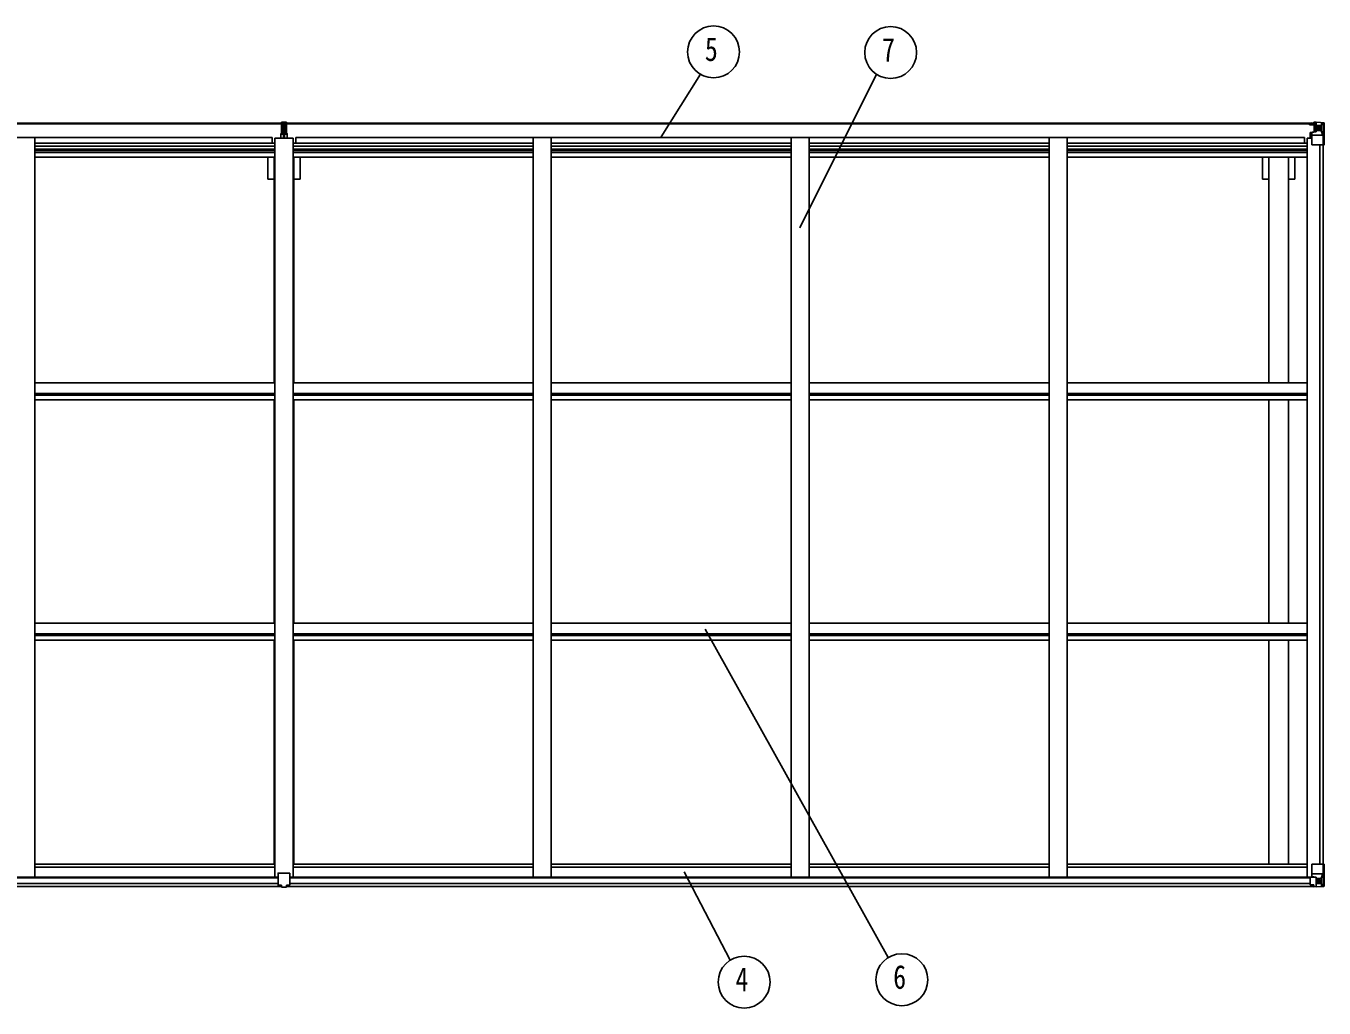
# Model space of a CAD drawing. Units: millimetres, scale not verified. Extents: x -10512 to 10512, y -7425 to 7425.
# Drawn here: x -2026 to 1576, y -296 to 2429 of the extents above; entities that cross this region are included whole.
import ezdxf
from ezdxf.enums import TextEntityAlignment as Align

# ---------------------------------------------------------------- set-up
doc = ezdxf.new("R2010")
doc.units = ezdxf.units.MM
doc.header["$LTSCALE"] = 30
for name, color, linetype in [('0-4_YKK_13', 4, 'Continuous'), ('0-5_YKK_A1', 4, 'Continuous'), ('0-6_YKK_D', 6, 'Continuous')]:
    doc.layers.add(name, color=color, linetype=linetype)
doc.styles.add('ＭＳ ゴシック', font='')
doc.styles.get('ＭＳ ゴシック').set_extended_font_data('MS Gothic')

msp = doc.modelspace()

# ---------------------------------------------------------------- linework, layer by layer
at = {"layer": '0-4_YKK_13'}
for p, q in [((-1316.56, 2161.72), (-1311.72, 2162.01)), ((-1316.56, 2158.71), (-1316.56, 2161.72)), ((-1311.72, 2162.01), (-1310.06, 2162.11)), ((-1310.06, 2162.11), (-1310.06, 2159.11)), ((1547.44, 2162.35), (1553.94, 2161.95)), ((1547.44, 2161.46), (1547.44, 2162.35)), ((1553.94, 2161.07), (1547.44, 2161.46)), ((1547.44, 2160.95), (1547.44, 2161.46)), ((1553.94, 2135.85), (1553.94, 2161.95)), ((1553.94, 2161.84), (1565.94, 2161.05)), ((-1318.56, 2130.66), (-1311.56, 2130.72)), ((-1318.56, 2129.28), (-1311.56, 2129.22)), ((-1318.56, 2117.6), (-1318.56, 2128.78)), ((-1311.56, 2159.02), (-1316.56, 2158.71)), ((-1316.56, 2157.22), (-1316.56, 2158.71)), ((-1316.56, 2157.22), (-1316.56, 2156.02)), ((-1316.56, 2156.02), (-1316.56, 2155.77)), ((-1316.56, 2156.02), (-1315.56, 2156)), ((-1316.56, 2155.77), (-1316.56, 2145.69)), ((-1316.56, 2155.77), (-1315.56, 2155.75)), ((-1316.56, 2144.96), (-1316.56, 2145.69)), ((-1316.56, 2145.69), (-1315.56, 2145.67)), ((-1316.56, 2144.96), (-1315.56, 2144.96)), ((-1316.56, 2144.96), (-1316.56, 2130.67)), ((-1315.56, 2156.22), (-1311.56, 2156.22)), ((-1315.56, 2154.39), (-1315.56, 2156.22)), ((-1315.56, 2154.39), (-1311.56, 2154.32)), ((-1315.56, 2150.78), (-1315.56, 2154.39)), ((-1315.56, 2150.78), (-1311.56, 2150.72)), ((-1315.56, 2130.68), (-1315.56, 2150.78)), ((-1315.56, 2142.55), (-1311.56, 2142.51)), ((-1310.06, 2159.11), (-1311.56, 2159.02)), ((-1311.56, 2156.22), (-1311.56, 2159.02)), ((-1311.56, 2156.22), (-1311.56, 2140.39)), ((-1311.56, 2145.5), (-1308.56, 2145.5)), ((-1311.56, 2138.43), (-1311.56, 2140.39)), ((-1311.56, 2138.43), (-1308.56, 2138.43)), ((-1311.56, 2128.79), (-1311.56, 2138.43)), ((-1311.56, 2128.79), (-1308.56, 2128.79)), ((-1311.56, 2121.72), (-1311.56, 2128.79)), ((-1303.56, 2158.71), (-1310.06, 2159.11)), ((-1308.56, 2156.22), (-1304.56, 2156.22)), ((-1308.56, 2156.22), (-1308.56, 2140.39)), ((-1308.56, 2154.32), (-1304.56, 2154.32)), ((-1308.56, 2142.51), (-1304.56, 2142.51)), ((-1308.56, 2138.43), (-1308.56, 2140.39)), ((-1308.56, 2128.79), (-1308.56, 2138.43)), ((-1301.56, 2130.16), (-1308.56, 2130.22)), ((-1308.56, 2121.72), (-1308.56, 2128.79)), ((-1304.56, 2154.32), (-1304.56, 2156.22)), ((-1304.56, 2155.97), (-1303.56, 2155.98)), ((-1304.56, 2155.73), (-1303.56, 2155.73)), ((-1304.56, 2130.68), (-1304.56, 2150.72)), ((-1304.56, 2145.64), (-1303.56, 2145.65)), ((-1304.56, 2144.96), (-1303.56, 2144.96)), ((-1303.56, 2157.22), (-1303.56, 2158.71)), ((-1303.56, 2157.22), (-1303.56, 2155.98)), ((-1303.56, 2144.96), (-1303.56, 2145.65)), ((-1303.56, 2144.96), (-1303.56, 2130.67)), ((-1301.56, 2129.28), (-1301.56, 2130.16)), ((-1301.56, 2117.6), (-1301.56, 2128.78)), ((1535.94, 2156.65), (1535.94, 2157.57)), ((1536.94, 2156.65), (1535.94, 2156.65)), ((1535.94, 2156.65), (1535.94, 2155.08)), ((1535.94, 2154.97), (1535.94, 2155.08)), ((1536.94, 2157.57), (1536.94, 2156.65)), ((1541.94, 2156.65), (1536.94, 2156.65)), ((1537.44, 2133.82), (1538.44, 2133.83)), ((1537.44, 2117.6), (1537.44, 2133.82)), ((1538.44, 2132.09), (1537.44, 2132.1)), ((1542.49, 2133.86), (1538.44, 2133.83)), ((1542.14, 2160.15), (1540.45, 2159.72)), ((1541.94, 2155.04), (1541.94, 2156.65)), ((1541.94, 2155.04), (1551.94, 2154.95)), ((1541.94, 2099.95), (1541.94, 2133.05)), ((1565.94, 2125.62), (1541.94, 2125.62)), ((1542.14, 2160.15), (1542.44, 2160.15)), ((1542.44, 2160.15), (1542.44, 2159.72)), ((1553.12, 2135.59), (1542.77, 2133.94)), ((1542.77, 2133.31), (1553.12, 2134.96)), ((1542.77, 2133.94), (1542.77, 2133.31)), ((1543.94, 2156.91), (1551.94, 2156.91)), ((1543.94, 2156.88), (1551.94, 2156.88)), ((1547.44, 2160.95), (1547.44, 2160.54)), ((1547.44, 2160.54), (1552.44, 2160.45)), ((1547.44, 2160.54), (1547.44, 2159.72)), ((1548.44, 2134.85), (1548.44, 2154.82)), ((1552.33, 2154.58), (1548.44, 2154.58)), ((1548.44, 2150.95), (1552.44, 2150.95)), ((1548.44, 2142.75), (1552.44, 2142.75)), ((1551.94, 2156.91), (1551.94, 2154.95)), ((1551.94, 2155.88), (1552.44, 2155.88)), ((1551.95, 2154.95), (1551.94, 2154.95)), ((1551.95, 2154.79), (1551.95, 2154.95)), ((1552.44, 2156.24), (1553.94, 2156.24)), ((1552.44, 2152.71), (1553.94, 2152.71)), ((1552.44, 2139.15), (1553.94, 2139.15)), ((1553.12, 2134.96), (1553.12, 2135.59)), ((1554.94, 2152.71), (1553.94, 2152.71)), ((1565.94, 2152.71), (1553.94, 2152.71)), ((1565.94, 2139.15), (1553.94, 2139.15)), ((1560.46, 2145.51), (1560.46, 2144.55)), ((1568.27, 2152.65), (1565.94, 2152.71)), ((1565.94, 2139.15), (1568.27, 2139.18)), ((1565.94, 2139.15), (1565.94, 2139.15)), ((1572.55, 2125.83), (1565.94, 2125.62)), ((1566.03, 2161.05), (1573.96, 2160.57)), ((1568.27, 2139.18), (1568.27, 2152.65)), ((1572.55, 2125.83), (1568.41, 2137.92)), ((1569.13, 2156.16), (1571.86, 2159.83)), ((1573.1, 2159.6), (1573.1, 2159.53)), ((1573.1, 2098.95), (1573.1, 2159.53)), ((1575, 2160.66), (1575, 2160.66)), ((1575, 2160.62), (1575, 2160.66)), ((1575.94, 2159.66), (1575.94, 2159.62)), ((-1311.56, 2121.72), (-1308.56, 2121.72)), ((-1311.56, 2121.72), (-1311.56, 2117.6)), ((-1308.56, 2121.72), (-1308.56, 2117.6)), ((1537.44, 2121.95), (1541.94, 2121.95)), ((1573.1, 2098.95), (1542.94, 2098.95)), ((-1326.56, 45.04), (-1326.56, 77.36)), ((-1294.56, 78.36), (-1325.56, 78.36)), ((-1293.56, 45.04), (-1293.56, 77.36)), ((1541.94, 101.97), (1541.94, 68.88)), ((1565.94, 76.31), (1541.94, 76.31)), ((1575.94, 102.97), (1542.94, 102.97)), ((1572.55, 76.09), (1565.94, 76.31)), ((1572.55, 76.09), (1568.41, 64.01)), ((1573.1, 102.97), (1573.1, 42.39)), ((1575.94, 42.26), (1575.94, 102.97)), ((-1326.56, 45.04), (-1326.56, 45.01)), ((-1316.56, 44.28), (-1325.56, 44.33)), ((-1303.56, 44.28), (-1294.56, 44.33)), ((-1293.56, 45.04), (-1293.56, 45.01)), ((1537.44, 65.82), (1537.44, 45.66)), ((1547.44, 66.76), (1538.44, 66.73)), ((1538.44, 44.95), (1547.44, 44.89)), ((1542.77, 68.62), (1553.11, 66.96)), ((1542.77, 67.98), (1542.77, 68.62)), ((1550.42, 66.76), (1542.77, 67.98)), ((1553.94, 66.76), (1547.44, 66.76)), ((1547.44, 39.58), (1547.44, 45.52)), ((1553.11, 66.96), (1553.11, 66.76)), ((1553.94, 66.76), (1553.94, 39.97)), ((1553.94, 62.77), (1565.94, 62.77)), ((1565.94, 49.22), (1553.94, 49.22)), ((1553.94, 40.09), (1565.94, 40.87)), ((1561.42, 56.41), (1561.42, 57.37)), ((1565.94, 62.77), (1565.94, 62.77)), ((1565.94, 62.77), (1568.27, 62.74)), ((1568.27, 49.27), (1565.94, 49.21)), ((1566.03, 40.88), (1573.96, 41.35)), ((1568.27, 62.74), (1568.27, 49.27)), ((1569.13, 45.76), (1571.86, 42.1)), ((1573.1, 42.32), (1573.1, 42.39)), ((1575, 41.31), (1575, 41.26))]:
    msp.add_line(p, q, dxfattribs=at)
for points in [[(-1310.06, 2162.11), (-1303.56, 2161.72), (-1303.56, 2158.71)], [(1575, 2160.66), (1565.94, 2161.22), (1553.94, 2161.95)], [(-1311.56, 2130.22), (-1318.56, 2130.16), (-1318.56, 2130.66)], [(-1311.56, 2128.72), (-1318.56, 2128.78), (-1318.56, 2129.28), (-1318.56, 2130.16)], [(-1308.56, 2150.72), (-1304.56, 2150.72), (-1304.56, 2154.32)], [(-1308.56, 2130.72), (-1301.56, 2130.66), (-1301.56, 2130.16)], [(-1308.56, 2129.22), (-1301.56, 2129.28), (-1301.56, 2128.78), (-1308.56, 2128.72)], [(-1303.56, 2155.98), (-1303.56, 2155.73), (-1303.56, 2145.65)], [(1541.94, 2155.04), (1541.94, 2155.03), (1535.94, 2155.08)], [(1536.94, 2154.92), (1551.94, 2154.79), (1551.95, 2154.79)], [(1538.44, 2133.83), (1538.44, 2132.09), (1541.94, 2132.08)], [(1551.94, 2155.88), (1543.94, 2155.88), (1543.94, 2157.57)], [(1547.44, 2160.95), (1552.44, 2160.95), (1552.44, 2135.49)], [(1559.5, 2147.43), (1558.54, 2147.43), (1558.54, 2146.47), (1559.5, 2146.47)], [(1561.42, 2148.39), (1561.42, 2149.35), (1560.46, 2149.35), (1560.46, 2148.39)], [(1560.46, 2144.55), (1561.42, 2144.55), (1561.42, 2145.51)], [(1562.38, 2146.47), (1563.34, 2146.47), (1563.34, 2147.43), (1562.38, 2147.43)], [(1575.94, 2159.62), (1575.94, 2098.95), (1573.1, 2098.95)], [(-1310.06, 38.85), (-1316.56, 39.24), (-1316.56, 44.28)], [(-1310.06, 38.85), (-1303.56, 39.24), (-1303.56, 44.28)], [(1537.44, 45.66), (1537.45, 45.56), (1547.44, 45.52)], [(1575, 41.26), (1565.94, 40.71), (1547.44, 39.58)], [(1559.5, 55.45), (1558.54, 55.45), (1558.54, 54.49), (1559.5, 54.49)], [(1561.42, 57.37), (1560.46, 57.37), (1560.46, 56.41)], [(1560.46, 53.53), (1560.46, 52.57), (1561.42, 52.57), (1561.42, 53.53)], [(1562.38, 54.49), (1563.34, 54.49), (1563.34, 55.45), (1562.38, 55.45)]]:
    msp.add_lwpolyline(points, dxfattribs=at)
for centre in [(1560.94, 2146.95), (1560.94, 54.97)]:
    msp.add_circle(centre, 5.3, dxfattribs=at)
for centre, radius, start, end in [((-1315.56, 2157.22), 1, 180, 270), ((-1304.56, 2157.22), 1, 270, 0), ((1536.8, 2162.61), 7.69, 263.56574, 271.03001), ((1542.88, 2133.01), 0.937, 96.73234, 177.67791), ((1542.88, 2132.38), 0.937, 96.73234, 177.67791), ((1551.94, 2157.41), 0.5, 270.00309, 0.00198), ((1551.94, 2157.38), 0.5, 269.99891, 359.99891), ((1551.94, 2154.45), 0.5, 359.95536, 89.47105), ((1551.93, 2154.28), 0.513, 358.95293, 88.11972), ((1553.01, 2136.53), 0.937, 276.73234, 357.67791), ((1553.01, 2135.89), 0.937, 276.73234, 357.67791), ((1559.5, 2148.39), 0.96, 270, 0), ((1559.5, 2145.51), 0.96, 0, 90), ((1562.38, 2148.39), 0.96, 180, 270), ((1562.38, 2145.51), 0.96, 90, 180), ((1571.81, 2159.66), 1.28, 357.54105, 48.82169), ((1573.79, 2173.27), 12.7, 264.89689, 270.75534), ((1574.94, 2159.66), 0.999, 0.04917, 86.5576), ((1574.94, 2159.66), 1, 359.99921, 86.49983), ((1574.94, 2159.62), 0.999, 0.04917, 86.5576), ((1542.94, 2099.95), 1, 180, 270), ((-1325.56, 77.36), 1, 90, 180), ((-1294.56, 77.36), 1, 0, 90), ((1542.94, 101.97), 1, 90, 180), ((1542.88, 69.55), 0.937, 182.32209, 263.26766), ((1542.88, 68.91), 0.937, 182.32209, 263.26766), ((1553, 66.03), 0.937, 50.93398, 83.26766), ((1559.5, 56.41), 0.96, 270, 0), ((1559.5, 53.53), 0.96, 0, 90), ((1562.38, 56.41), 0.96, 180, 270), ((1562.38, 53.53), 0.96, 90, 180), ((1571.81, 42.26), 1.28, 311.17831, 2.45895), ((1573.79, 28.65), 12.7, 89.24466, 95.10311), ((1574.94, 42.3), 0.999, 273.4424, 359.95083), ((1574.94, 42.26), 0.999, 273.4424, 359.95083), ((1574.94, 42.26), 1, 273.50017, 0.00079)]:
    msp.add_arc(centre, radius, start, end, dxfattribs=at)
for centre, major_axis, ratio, start_param, end_param in [((-1483.43, 2148.5), (171.87, 10.52), 0.017422, 6.2821194, 6.2831848), ((1647.69, 2152.71), (-81.75, 0), 0.061163, 6.2824128, 6.2831853), ((1571.14, 2152.57), (-0.03, 5), 0.573921, 0.7672717, 1.551125), ((1569.68, 2139.2), (0, 3), 0.468246, 1.5772882, 2.0127935), ((1572.81, 2157.64), (0.02, 3), 0.466854, 0.125683, 0.7596956), ((1571.83, 2128.18), (-0.85, 2.32), 0.403757, 3.0087805, 3.9744392), ((1573, 2160.74), (-2, 0.12), 0.060933, 2.0712557, 3.1453404), ((1374, 2172.97), (-201, 12.36), 0.060933, 3.1453404, 3.145839), ((1571.83, 73.74), (-0.85, -2.32), 0.403757, 2.3087461, 3.2744049), ((-1325.56, 45.04), (1, -0.012), 0.707053, 3.2044821, 4.7211143), ((-1294.56, 45.04), (-1, -0.012), 0.707053, 1.562071, 3.0787032), ((1538.44, 65.82), (-1, -0.021), 0.906239, 4.6936843, 6.2644806), ((1538.44, 45.66), (-1, 0.012), 0.707053, 0.1587743, 1.5795216), ((1647.69, 49.22), (-81.75, 0), 0.061163, 0, 0.0007725), ((1571.14, 49.35), (-0.03, -5), 0.573921, 4.7320603, 5.5159136), ((1569.68, 62.72), (0, -3), 0.468246, 4.2703918, 4.7058971), ((1572.81, 44.28), (0.02, -3), 0.466854, 5.5234897, 6.1575023), ((1573, 41.18), (-2, -0.12), 0.060933, 3.1378449, 4.2119296), ((1374, 28.95), (-201, -12.36), 0.060933, 3.1373463, 3.1378449)]:
    msp.add_ellipse(centre, major_axis=major_axis, ratio=ratio, start_param=start_param, end_param=end_param, dxfattribs=at)
at = {"layer": '0-5_YKK_A1'}
for p, q in [((-4172.56, 2159.72), (-1316.56, 2159.72)), ((-4172.56, 2157.57), (-1316.56, 2157.57)), ((-1308.56, 2159.72), (1552.44, 2159.72)), ((-1308.56, 2157.57), (1552.44, 2157.57)), ((-4141.56, 2119.44), (-1342.56, 2119.44)), ((-2001.06, 2119.42), (-2001.06, 66.95)), ((-2001.06, 2103.92), (-1335.06, 2103.92)), ((-2001.06, 2095.53), (-1335.06, 2095.53)), ((-1342.56, 2103.92), (-1342.56, 2119.44)), ((-1335.06, 2117.6), (-1335.06, 66.95)), ((-1285.06, 2117.6), (-1335.06, 2117.6)), ((-1298.06, 2117.6), (-1285.06, 2117.6)), ((-1285.06, 2117.6), (-1285.06, 66.95)), ((-1285.06, 2103.92), (-619.06, 2103.92)), ((-1285.06, 2095.53), (-619.06, 2095.53)), ((-1277.56, 2103.92), (-1277.56, 2119.44)), ((-1277.56, 2119.44), (1521.44, 2119.44)), ((-619.06, 2119.42), (-619.06, 66.95)), ((-569.06, 2119.42), (-569.06, 66.95)), ((-569.06, 2103.92), (96.94, 2103.92)), ((-569.06, 2095.53), (96.94, 2095.53)), ((96.94, 2119.42), (96.94, 66.95)), ((146.94, 2119.42), (146.94, 66.95)), ((146.94, 2103.92), (812.94, 2103.92)), ((146.94, 2095.53), (812.94, 2095.53)), ((812.94, 2119.42), (812.94, 66.95)), ((862.94, 2119.42), (862.94, 66.95)), ((862.94, 2103.92), (1528.94, 2103.92)), ((862.94, 2095.53), (1528.94, 2095.53)), ((1521.44, 2103.92), (1521.44, 2119.44)), ((1528.94, 2117.6), (1528.94, 66.95)), ((1528.94, 2117.6), (1541.94, 2117.6)), ((1564.24, 2098.95), (1564.24, 102.97)), ((1573.94, 2098.95), (1573.94, 102.97)), ((-2001.06, 2087.33), (-1335.06, 2087.33)), ((-2001.06, 2083.4), (-1335.06, 2083.4)), ((-2001.06, 2078.32), (-1335.06, 2078.32)), ((-2001.06, 2065.31), (-1335.06, 2065.31)), ((-1355.26, 2003.72), (-1355.26, 2065.31)), ((-1337.56, 1438.66), (-1337.56, 2065.31)), ((-1285.06, 2087.33), (-619.06, 2087.33)), ((-1285.06, 2083.4), (-619.06, 2083.4)), ((-1285.06, 2078.32), (-619.06, 2078.32)), ((-1285.06, 2065.31), (-619.06, 2065.31)), ((-1282.56, 1438.66), (-1282.56, 2065.31)), ((-1264.86, 2003.72), (-1264.86, 2065.31)), ((-569.06, 2087.33), (96.94, 2087.33)), ((-569.06, 2083.4), (96.94, 2083.4)), ((-569.06, 2078.32), (96.94, 2078.32)), ((-569.06, 2065.31), (96.94, 2065.31)), ((146.94, 2087.33), (812.94, 2087.33)), ((146.94, 2083.4), (812.94, 2083.4)), ((146.94, 2078.32), (812.94, 2078.32)), ((146.94, 2065.31), (812.94, 2065.31)), ((862.94, 2087.33), (1528.94, 2087.33)), ((862.94, 2083.4), (1528.94, 2083.4)), ((862.94, 2078.32), (1528.94, 2078.32)), ((862.94, 2065.31), (1528.94, 2065.31)), ((1404.74, 2003.72), (1404.74, 2065.31)), ((1422.44, 1438.66), (1422.44, 2065.31)), ((1477.44, 1438.66), (1477.44, 2065.31)), ((1495.14, 2003.72), (1495.14, 2065.31)), ((-1337.56, 2003.72), (-1355.26, 2003.72)), ((-1264.86, 2003.72), (-1282.56, 2003.72)), ((1422.44, 2003.72), (1404.74, 2003.72)), ((1495.14, 2003.72), (1477.44, 2003.72)), ((-2001.03, 1438.66), (-1335.06, 1438.66)), ((-2001.03, 1408.92), (-1335.06, 1408.92)), ((-1285.03, 1438.66), (-619.06, 1438.66)), ((-1285.03, 1408.92), (-619.06, 1408.92)), ((-569.03, 1438.66), (96.94, 1438.66)), ((-569.03, 1408.92), (96.94, 1408.92)), ((146.97, 1438.66), (812.94, 1438.66)), ((146.97, 1408.92), (812.94, 1408.92)), ((862.97, 1438.66), (1528.94, 1438.66)), ((862.97, 1408.92), (1528.94, 1408.92)), ((-2001.03, 1404.37), (-1335.06, 1404.37)), ((-2001.03, 1391.36), (-1335.06, 1391.36)), ((-1337.56, 771.66), (-1337.56, 1391.36)), ((-1285.03, 1404.37), (-619.06, 1404.37)), ((-1285.03, 1391.36), (-619.06, 1391.36)), ((-1282.56, 771.66), (-1282.56, 1391.36)), ((-569.03, 1404.37), (96.94, 1404.37)), ((-569.03, 1391.36), (96.94, 1391.36)), ((146.97, 1404.37), (812.94, 1404.37)), ((146.97, 1391.36), (812.94, 1391.36)), ((862.97, 1404.37), (1528.94, 1404.37)), ((862.97, 1391.36), (1528.94, 1391.36)), ((1422.44, 771.66), (1422.44, 1391.36)), ((1477.44, 771.66), (1477.44, 1391.36)), ((-2001.03, 771.66), (-1335.06, 771.66)), ((-1285.03, 771.66), (-619.06, 771.66)), ((-569.03, 771.66), (96.94, 771.66)), ((146.97, 771.66), (812.94, 771.66)), ((862.97, 771.66), (1528.94, 771.66)), ((-2001.03, 741.93), (-1335.06, 741.93)), ((-2001.03, 737.38), (-1335.06, 737.38)), ((-2001.03, 724.37), (-1335.06, 724.37)), ((-1337.56, 103.12), (-1337.56, 724.37)), ((-1285.03, 741.93), (-619.06, 741.93)), ((-1285.03, 737.38), (-619.06, 737.38)), ((-1285.03, 724.37), (-619.06, 724.37)), ((-1282.56, 103.12), (-1282.56, 724.37)), ((-569.03, 741.93), (96.94, 741.93)), ((-569.03, 737.38), (96.94, 737.38)), ((-569.03, 724.37), (96.94, 724.37)), ((146.97, 741.93), (812.94, 741.93)), ((146.97, 737.38), (812.94, 737.38)), ((146.97, 724.37), (812.94, 724.37)), ((862.97, 741.93), (1528.94, 741.93)), ((862.97, 737.38), (1528.94, 737.38)), ((862.97, 724.37), (1528.94, 724.37)), ((1422.44, 103.12), (1422.44, 724.37)), ((1477.44, 103.12), (1477.44, 724.37)), ((-2001.06, 103.12), (-1335.06, 103.12)), ((-2001.06, 94.78), (-1335.06, 94.78)), ((-1285.06, 103.12), (-619.06, 103.12)), ((-1285.06, 94.78), (-619.06, 94.78)), ((-569.06, 103.12), (96.94, 103.12)), ((-569.06, 94.78), (96.94, 94.78)), ((146.94, 103.12), (812.94, 103.12)), ((146.94, 94.78), (812.94, 94.78)), ((862.94, 103.12), (1528.94, 103.12)), ((862.94, 94.78), (1528.94, 94.78)), ((-4169.32, 66.95), (-1326.56, 66.95)), ((-4167.56, 41.18), (-1316.56, 41.18)), ((-4157.56, 64.69), (-1326.56, 64.69)), ((-4157.56, 49.08), (-1326.56, 49.08)), ((-1303.56, 41.18), (1547.44, 41.18)), ((-1293.56, 66.95), (1549.21, 66.95)), ((-1293.56, 64.69), (1537.44, 64.69)), ((-1293.56, 49.08), (1537.44, 49.08))]:
    msp.add_line(p, q, dxfattribs=at)
at = {"layer": '0-6_YKK_D'}
for p, q in [((-263.85, 2120.97), (-154.64, 2295.03)), ((121.11, 1869.29), (334.06, 2294.95)), ((-141.78, 755.07), (366.82, -156.4)), ((-199.51, 81.53), (-72.33, -163.87))]:
    msp.add_line(p, q, dxfattribs=at)
for centre in [(-118.11, 2357.07), (373.34, 2355.29), (-33.26, -224.35), (404.37, -217.83)]:
    msp.add_circle(centre, 72, dxfattribs=at)

# ---------------------------------------------------------------- texts
at = {"layer": '0-6_YKK_D', "style": 'ＭＳ ゴシック', "width": 0.8}
for s, p in [('5', (-142.11, 2312.07)), ('7', (349.34, 2310.29)), ('6', (380.37, -262.83)), ('4', (-57.26, -269.35))]:
    msp.add_text(s, height=65.98, dxfattribs=at).set_placement(p, align=Align.BOTTOM_LEFT)

doc.saveas('drawing.dxf')
